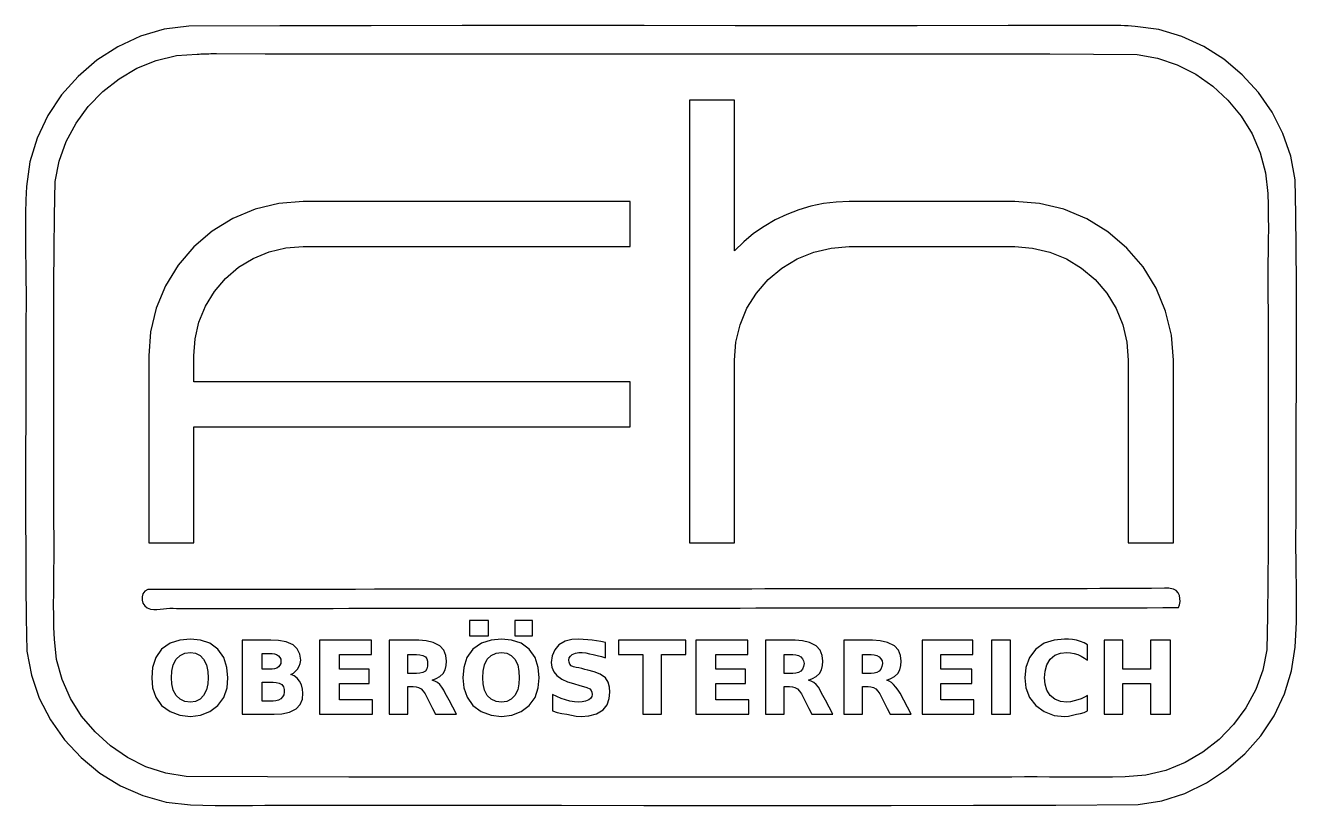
# Model space of a CAD drawing. Extents: x -17.7 to 15.5, y 6.4 to 13.5.
# Drawn here: x -17.68 to -7.52, y 6.86 to 13.1 of the extents above; entities that cross this region are included whole.
import ezdxf

# ---------------------------------------------------------------- set-up
doc = ezdxf.new("R2010")
doc.units = 0
doc.layers.add('Layer_1', color=7, linetype='CONTINUOUS')

msp = doc.modelspace()

# ---------------------------------------------------------------- linework, layer by layer
at = {"layer": 'Layer_1', "color": 7}
for points in [[(-9.096542, 13.095449), (-9.824093, 13.094153), (-10.551618, 13.093542), (-11.279119, 13.09345), (-12.006598, 13.093635), (-12.734058, 13.093959), (-13.461617, 13.094236), (-14.189119, 13.094271), (-14.916576, 13.093854), (-15.644098, 13.092845), (-16.37162, 13.091036), (-16.568599, 13.064964), (-16.759235, 13.008954), (-16.939752, 12.925683), (-17.106851, 12.818032), (-17.257743, 12.688683), (-17.38976, 12.540049), (-17.499921, 12.374675), (-17.585159, 12.195172), (-17.642228, 12.004836), (-17.66826, 11.807802), (-17.673732, 11.70205), (-17.676841, 11.596188), (-17.678068, 11.490324), (-17.677883, 11.384363), (-17.676809, 11.278481), (-17.67531, 11.172582), (-17.67387, 11.066647), (-17.672977, 10.960743), (-17.673116, 10.854814), (-17.674773, 10.748909), (-17.674495, 10.483496), (-17.674865, 10.218069), (-17.675559, 9.952638), (-17.676314, 9.687264), (-17.676841, 9.421881), (-17.676863, 9.156496), (-17.676095, 8.891047), (-17.674248, 8.625691), (-17.671041, 8.360272), (-17.666193, 8.094896), (-17.630675, 7.903632), (-17.567011, 7.719838), (-17.477822, 7.546959), (-17.365791, 7.387834), (-17.233553, 7.245093), (-17.0835, 7.121181), (-16.918113, 7.018757), (-16.739934, 6.940553), (-16.552227, 6.889464), (-16.358906, 6.86797), (-16.259956, 6.863985), (-16.160918, 6.86187), (-16.061889, 6.861223), (-15.962864, 6.861639), (-15.863822, 6.862694), (-15.764767, 6.863985), (-15.66568, 6.86511), (-15.566621, 6.865656), (-15.467536, 6.865193), (-15.368466, 6.863351), (-14.710237, 6.863902), (-14.052024, 6.863902), (-13.393827, 6.863578), (-12.735648, 6.863092), (-12.077487, 6.862675), (-11.41934, 6.862536), (-10.761126, 6.86286), (-10.102962, 6.863888), (-9.44475, 6.865813), (-8.786556, 6.868839), (-8.596571, 6.899731), (-8.413175, 6.958262), (-8.239831, 7.041951), (-8.07934, 7.148269), (-7.934203, 7.27486), (-7.806995, 7.419399), (-7.700327, 7.579632), (-7.61696, 7.753196), (-7.559852, 7.936969), (-7.531543, 8.127389), (-7.525348, 8.226432), (-7.521803, 8.325648), (-7.520364, 8.424916), (-7.520503, 8.524172), (-7.521627, 8.623433), (-7.52321, 8.722626), (-7.5247, 8.821854), (-7.525552, 8.92105), (-7.525228, 9.020263), (-7.52315, 9.119445), (-7.523788, 9.393732), (-7.52365, 9.668032), (-7.523034, 9.942337), (-7.522266, 10.216582), (-7.52166, 10.490837), (-7.521521, 10.765095), (-7.522196, 11.039418), (-7.523983, 11.313698), (-7.527204, 11.587968), (-7.532171, 11.862195), (-7.566899, 12.050564), (-7.629013, 12.231786), (-7.715986, 12.402492), (-7.825189, 12.559904), (-7.954147, 12.701617), (-8.100487, 12.825241), (-8.261963, 12.928368), (-8.436035, 13.00833), (-8.619863, 13.062455), (-8.809664, 13.088249), (-8.838333, 13.090304), (-8.866982, 13.091984), (-8.895653, 13.093321), (-8.92438, 13.094344), (-8.953039, 13.095079), (-8.981767, 13.095556), (-9.010465, 13.095788), (-9.039137, 13.095825), (-9.06785, 13.095687), (-9.09656, 13.095409), (-9.09656, 13.095409), (-9.09656, 13.095409), (-9.09656, 13.095409), (-9.09656, 13.095409), (-9.09656, 13.095409), (-9.09656, 13.095409), (-9.09656, 13.095409), (-9.09656, 13.095409), (-9.09656, 13.095409), (-9.09656, 13.095409)], [(-16.15, 12.870985), (-15.76354, 12.869485), (-15.377085, 12.868611), (-14.990638, 12.868241), (-14.604198, 12.868251), (-14.217763, 12.868529), (-13.831276, 12.868945), (-13.444817, 12.869362), (-13.058382, 12.86964), (-12.671915, 12.869686), (-12.285451, 12.869408), (-11.936301, 12.86882), (-11.587153, 12.868728), (-11.238009, 12.868959), (-10.888873, 12.869283), (-10.539747, 12.869515), (-10.190579, 12.86948), (-9.841447, 12.868971), (-9.492349, 12.867791), (-9.143236, 12.865741), (-8.794145, 12.862631), (-8.630962, 12.834154), (-8.474047, 12.781129), (-8.326403, 12.705922), (-8.19063, 12.611026), (-8.068869, 12.498686), (-7.963284, 12.370999), (-7.876216, 12.230089), (-7.810137, 12.078184), (-7.767646, 11.918051), (-7.751044, 11.75328), (-7.747934, 11.660272), (-7.746379, 11.567241), (-7.746055, 11.474168), (-7.746564, 11.381106), (-7.747582, 11.287963), (-7.748758, 11.194892), (-7.749743, 11.101792), (-7.750206, 11.008717), (-7.749743, 10.915614), (-7.748063, 10.822521), (-7.748614, 10.550917), (-7.748429, 10.27932), (-7.747809, 10.007732), (-7.747055, 9.736152), (-7.746476, 9.46453), (-7.746384, 9.192891), (-7.747069, 8.921258), (-7.748846, 8.649602), (-7.752016, 8.378028), (-7.756889, 8.106465), (-7.789412, 7.94415), (-7.846273, 7.788673), (-7.925035, 7.642976), (-8.023146, 7.50959), (-8.138316, 7.390599), (-8.268362, 7.288134), (-8.411239, 7.204387), (-8.564571, 7.141844), (-8.72549, 7.103018), (-8.890457, 7.09008), (-8.990965, 7.08821), (-9.091483, 7.08734), (-9.192036, 7.087247), (-9.29257, 7.087664), (-9.393186, 7.088386), (-9.493722, 7.089168), (-9.59429, 7.089779), (-9.694833, 7.089964), (-9.795412, 7.089501), (-9.895988, 7.088178), (-10.545821, 7.088705), (-11.19564, 7.088675), (-11.845444, 7.088305), (-12.49523, 7.087791), (-13.144999, 7.087375), (-13.794752, 7.087236), (-14.444571, 7.08756), (-15.094338, 7.088606), (-15.744148, 7.090563), (-16.393939, 7.093645), (-16.557299, 7.120274), (-16.714612, 7.171651), (-16.862787, 7.245361), (-16.999306, 7.338932), (-17.121962, 7.450067), (-17.228642, 7.576711), (-17.316975, 7.716739), (-17.384437, 7.867863), (-17.428435, 8.027411), (-17.44659, 8.191853), (-17.450302, 8.283492), (-17.452204, 8.375212), (-17.452699, 8.466922), (-17.452185, 8.558628), (-17.451066, 8.650416), (-17.449742, 8.742135), (-17.448617, 8.833884), (-17.44809, 8.925606), (-17.448562, 9.017352), (-17.450432, 9.109084), (-17.449802, 9.38313), (-17.449941, 9.657194), (-17.45057, 9.931265), (-17.451352, 10.205278), (-17.451963, 10.4793), (-17.452102, 10.753323), (-17.451422, 11.027409), (-17.449617, 11.301396), (-17.446368, 11.575443), (-17.441356, 11.849438), (-17.408954, 12.012028), (-17.352173, 12.167894), (-17.273496, 12.313887), (-17.175379, 12.4476), (-17.060097, 12.566884), (-16.929832, 12.669543), (-16.786684, 12.753314), (-16.633032, 12.815701), (-16.471703, 12.854189), (-16.306387, 12.866595), (-16.290744, 12.867432), (-16.275085, 12.868149), (-16.259458, 12.868756), (-16.243859, 12.869265), (-16.228192, 12.869681), (-16.212543, 12.870051), (-16.196912, 12.870329), (-16.181248, 12.870561), (-16.165628, 12.870746), (-16.150006, 12.870931), (-16.150007, 12.870931), (-16.150007, 12.870931), (-16.150007, 12.870931), (-16.150007, 12.870931), (-16.150007, 12.870931), (-16.150007, 12.870931), (-16.150007, 12.870931), (-16.150007, 12.870931), (-16.150007, 12.870931), (-16.150007, 12.870931)], [(-12.372397, 12.497749), (-12.372397, 12.144081), (-12.372397, 11.790391), (-12.372397, 11.43671), (-12.372397, 11.083051), (-12.372397, 10.72935), (-12.372397, 10.375729), (-12.372397, 10.022037), (-12.372397, 9.668397), (-12.372397, 9.314734), (-12.372397, 8.961095), (-12.336377, 8.961095), (-12.300377, 8.961095), (-12.264389, 8.961095), (-12.228382, 8.961095), (-12.19239, 8.961095), (-12.15632, 8.961095), (-12.120249, 8.961095), (-12.084244, 8.961095), (-12.048198, 8.961095), (-12.012203, 8.961095), (-12.012203, 9.107124), (-12.012203, 9.253163), (-12.012203, 9.399154), (-12.012203, 9.545203), (-12.012203, 9.691249), (-12.012203, 9.837294), (-12.012203, 9.983277), (-12.012203, 10.129267), (-12.012203, 10.275327), (-12.012203, 10.421381), (-12.001089, 10.56406), (-11.967646, 10.703142), (-11.912454, 10.83512), (-11.836911, 10.956696), (-11.743156, 11.064759), (-11.633578, 11.156819), (-11.51097, 11.230643), (-11.378351, 11.28446), (-11.23898, 11.317041), (-11.096335, 11.327869), (-10.963925, 11.327869), (-10.831507, 11.327869), (-10.699132, 11.327869), (-10.566705, 11.327869), (-10.434281, 11.327869), (-10.301856, 11.327869), (-10.169489, 11.327869), (-10.037115, 11.327869), (-9.904678, 11.327869), (-9.772247, 11.327869), (-9.630176, 11.317094), (-9.491417, 11.284554), (-9.359517, 11.23065), (-9.237831, 11.1566), (-9.129353, 11.064193), (-9.036859, 10.955771), (-8.962705, 10.83408), (-8.908743, 10.702199), (-8.876177, 10.563504), (-8.865384, 10.421381), (-8.865384, 10.275351), (-8.865384, 10.129312), (-8.865384, 9.983322), (-8.865384, 9.837272), (-8.865384, 9.691227), (-8.865384, 9.545181), (-8.865384, 9.399199), (-8.865384, 9.253208), (-8.865384, 9.107148), (-8.865384, 8.961095), (-8.829364, 8.961095), (-8.793364, 8.961095), (-8.757376, 8.961095), (-8.721369, 8.961095), (-8.685377, 8.961095), (-8.649307, 8.961095), (-8.613236, 8.961095), (-8.577231, 8.961095), (-8.541185, 8.961095), (-8.50519, 8.961095), (-8.50519, 9.107124), (-8.50519, 9.253163), (-8.50519, 9.399154), (-8.50519, 9.545203), (-8.50519, 9.691249), (-8.50519, 9.837294), (-8.50519, 9.983277), (-8.50519, 10.129267), (-8.50519, 10.275327), (-8.50519, 10.421381), (-8.520673, 10.619601), (-8.567075, 10.812877), (-8.643375, 10.996421), (-8.747499, 11.165706), (-8.876741, 11.316763), (-9.02786, 11.445936), (-9.197211, 11.549999), (-9.380774, 11.626234), (-9.574041, 11.672593), (-9.772247, 11.688063), (-9.904657, 11.688063), (-10.037075, 11.688063), (-10.169449, 11.688063), (-10.301877, 11.688063), (-10.434301, 11.688063), (-10.566725, 11.688063), (-10.699092, 11.688063), (-10.831466, 11.688063), (-10.963903, 11.688063), (-11.096335, 11.688063), (-11.198652, 11.683972), (-11.300289, 11.671656), (-11.400637, 11.651119), (-11.498955, 11.622479), (-11.594576, 11.585942), (-11.686975, 11.541731), (-11.775429, 11.490231), (-11.859468, 11.431768), (-11.938594, 11.366717), (-12.012203, 11.295602), (-12.012203, 11.415818), (-12.012203, 11.536041), (-12.012203, 11.656297), (-12.012203, 11.776525), (-12.012203, 11.896746), (-12.012203, 12.016966), (-12.012203, 12.137132), (-12.012203, 12.257303), (-12.012203, 12.377529), (-12.012203, 12.497749), (-12.048222, 12.497749), (-12.084222, 12.497749), (-12.120211, 12.497749), (-12.156217, 12.497749), (-12.192209, 12.497749), (-12.228279, 12.497749), (-12.26435, 12.497749), (-12.300355, 12.497749), (-12.336401, 12.497749), (-12.372397, 12.497749), (-12.372397, 12.497749), (-12.372397, 12.497749), (-12.372397, 12.497749), (-12.372397, 12.497749), (-12.372397, 12.497749), (-12.372397, 12.497749), (-12.372397, 12.497749), (-12.372397, 12.497749), (-12.372397, 12.497749), (-12.372397, 12.497749)], [(-15.459933, 11.688063), (-15.652866, 11.673), (-15.841009, 11.627858), (-16.019656, 11.553649), (-16.184491, 11.452348), (-16.331589, 11.326601), (-16.457388, 11.179561), (-16.558741, 11.014771), (-16.632996, 10.836141), (-16.678153, 10.648055), (-16.693223, 10.455149), (-16.693223, 10.305742), (-16.693223, 10.156327), (-16.693223, 10.00696), (-16.693223, 9.857533), (-16.693223, 9.708111), (-16.693223, 9.558688), (-16.693223, 9.409329), (-16.693223, 9.259963), (-16.693223, 9.110526), (-16.693223, 8.961095), (-16.657203, 8.961095), (-16.621203, 8.961095), (-16.585215, 8.961095), (-16.549208, 8.961095), (-16.513216, 8.961095), (-16.477146, 8.961095), (-16.441075, 8.961095), (-16.40507, 8.961095), (-16.369025, 8.961095), (-16.333029, 8.961095), (-16.333029, 9.053695), (-16.333029, 9.146302), (-16.333029, 9.238933), (-16.333029, 9.33149), (-16.333029, 9.424101), (-16.333029, 9.516712), (-16.333029, 9.609282), (-16.333029, 9.701858), (-16.333029, 9.794477), (-16.333029, 9.887093), (-15.984276, 9.887093), (-15.635502, 9.887093), (-15.286737, 9.887093), (-14.937992, 9.887093), (-14.589207, 9.887093), (-14.240501, 9.887093), (-13.891724, 9.887093), (-13.542998, 9.887093), (-13.194251, 9.887093), (-12.845526, 9.887093), (-12.845526, 9.923113), (-12.845526, 9.959113), (-12.845526, 9.995101), (-12.845526, 10.031107), (-12.845526, 10.0671), (-12.845526, 10.10317), (-12.845526, 10.13924), (-12.845526, 10.175245), (-12.845526, 10.211291), (-12.845526, 10.247287), (-13.194278, 10.247287), (-13.543053, 10.247287), (-13.891819, 10.247287), (-14.240563, 10.247287), (-14.589348, 10.247287), (-14.938054, 10.247287), (-15.286831, 10.247287), (-15.635556, 10.247287), (-15.984304, 10.247287), (-16.333029, 10.247287), (-16.333029, 10.268073), (-16.333029, 10.288898), (-16.333029, 10.309717), (-16.333029, 10.33049), (-16.333029, 10.351251), (-16.333029, 10.372054), (-16.333029, 10.392854), (-16.333029, 10.41366), (-16.333029, 10.434421), (-16.333029, 10.455149), (-16.322649, 10.591952), (-16.291304, 10.725537), (-16.239349, 10.852551), (-16.16795, 10.969733), (-16.078941, 11.074068), (-15.974519, 11.163014), (-15.857325, 11.234313), (-15.730329, 11.286191), (-15.596777, 11.317494), (-15.459933, 11.327869), (-15.198491, 11.327869), (-14.937032, 11.327869), (-14.67558, 11.327869), (-14.414106, 11.327869), (-14.152643, 11.327869), (-13.891182, 11.327869), (-13.62974, 11.327869), (-13.368338, 11.327869), (-13.106922, 11.327869), (-12.845526, 11.327869), (-12.845526, 11.363888), (-12.845526, 11.399889), (-12.845526, 11.435877), (-12.845526, 11.471883), (-12.845526, 11.507875), (-12.845526, 11.543945), (-12.845526, 11.580016), (-12.845526, 11.616021), (-12.845526, 11.652067), (-12.845526, 11.688063), (-13.106969, 11.688063), (-13.368427, 11.688063), (-13.62988, 11.688063), (-13.891353, 11.688063), (-14.152817, 11.688063), (-14.414278, 11.688063), (-14.67572, 11.688063), (-14.937121, 11.688063), (-15.198537, 11.688063), (-15.459933, 11.688063), (-15.459933, 11.688063), (-15.459933, 11.688063), (-15.459933, 11.688063), (-15.459933, 11.688063), (-15.459933, 11.688063), (-15.459933, 11.688063), (-15.459933, 11.688063), (-15.459933, 11.688063), (-15.459933, 11.688063), (-15.459933, 11.688063)], [(-14.12875, 8.340694), (-14.12875, 8.29958), (-14.12875, 8.258578), (-14.12875, 8.217222), (-14.078825, 8.217222), (-14.029037, 8.217222), (-13.978819, 8.217222), (-13.978819, 8.258336), (-13.978819, 8.299338), (-13.978819, 8.340694), (-14.028744, 8.340694), (-14.078532, 8.340694), (-14.12875, 8.340694), (-14.12875, 8.340694), (-14.12875, 8.340694), (-14.12875, 8.340694)], [(-13.767153, 8.340694), (-13.767153, 8.29958), (-13.767153, 8.258578), (-13.767153, 8.217222), (-13.720165, 8.217222), (-13.673306, 8.217222), (-13.626042, 8.217222), (-13.626042, 8.258336), (-13.626042, 8.299338), (-13.626042, 8.340694), (-13.67303, 8.340694), (-13.719889, 8.340694), (-13.767153, 8.340694), (-13.767153, 8.340694), (-13.767153, 8.340694), (-13.767153, 8.340694)], [(-16.360069, 8.190764), (-16.442882, 8.183595), (-16.521793, 8.158665), (-16.589375, 8.111389), (-16.636607, 8.043553), (-16.661601, 7.96465), (-16.66875, 7.882083), (-16.661755, 7.802378), (-16.636447, 7.726583), (-16.589375, 7.661597), (-16.522231, 7.611978), (-16.443654, 7.582729), (-16.360069, 7.573403), (-16.279544, 7.582437), (-16.204063, 7.61194), (-16.139584, 7.661597), (-16.09275, 7.726113), (-16.067268, 7.80205), (-16.060208, 7.882083), (-16.067388, 7.964813), (-16.092439, 8.043735), (-16.139584, 8.111389), (-16.203996, 8.158457), (-16.280169, 8.183806), (-16.360069, 8.190764), (-16.360069, 8.190764), (-16.360069, 8.190764), (-16.360069, 8.190764)], [(-15.945558, 8.181941), (-15.945558, 7.985178), (-15.945558, 7.787947), (-15.945558, 7.591038), (-15.860393, 7.591038), (-15.775024, 7.591038), (-15.689795, 7.591038), (-15.628444, 7.594712), (-15.568521, 7.607829), (-15.513406, 7.635134), (-15.481279, 7.668885), (-15.464598, 7.712219), (-15.460489, 7.758606), (-15.463006, 7.792452), (-15.471368, 7.825399), (-15.486946, 7.85562), (-15.506103, 7.878774), (-15.529934, 7.897036), (-15.557502, 7.908537), (-15.536587, 7.919052), (-15.518825, 7.934203), (-15.504585, 7.952634), (-15.491371, 7.974249), (-15.481662, 7.997764), (-15.478126, 8.02319), (-15.48483, 8.070504), (-15.505538, 8.113192), (-15.539862, 8.146662), (-15.595804, 8.170229), (-15.655583, 8.179626), (-15.716251, 8.18194), (-15.792606, 8.18194), (-15.869144, 8.18194), (-15.945556, 8.18194), (-15.945556, 8.18194), (-15.945556, 8.18194), (-15.945556, 8.18194)], [(-15.328195, 8.18194), (-15.328195, 7.985178), (-15.328195, 7.787947), (-15.328195, 7.591037), (-15.187232, 7.591037), (-15.045932, 7.591037), (-14.904862, 7.591037), (-14.904862, 7.629215), (-14.904862, 7.667288), (-14.904862, 7.70569), (-14.992964, 7.70569), (-15.081277, 7.70569), (-15.169445, 7.70569), (-15.169445, 7.749741), (-15.169445, 7.793672), (-15.169445, 7.837982), (-15.090153, 7.837982), (-15.010672, 7.837982), (-14.93132, 7.837982), (-14.93132, 7.876159), (-14.93132, 7.914233), (-14.93132, 7.952635), (-15.010613, 7.952635), (-15.090094, 7.952635), (-15.169445, 7.952635), (-15.169445, 7.990812), (-15.169445, 8.028886), (-15.169445, 8.067287), (-15.084279, 8.067287), (-14.998911, 8.067287), (-14.913682, 8.067287), (-14.913682, 8.105465), (-14.913682, 8.143538), (-14.913682, 8.18194), (-15.051708, 8.18194), (-15.190065, 8.18194), (-15.328195, 8.18194), (-15.328195, 8.18194), (-15.328195, 8.18194), (-15.328195, 8.18194)], [(-14.77257, 8.18194), (-14.77257, 7.985178), (-14.77257, 7.787947), (-14.77257, 7.591037), (-14.722646, 7.591037), (-14.672858, 7.591037), (-14.62264, 7.591037), (-14.62264, 7.664456), (-14.62264, 7.73805), (-14.62264, 7.811523), (-14.607711, 7.811523), (-14.59286, 7.811523), (-14.578542, 7.811523), (-14.556732, 7.809705), (-14.535963, 7.804098), (-14.516806, 7.793883), (-14.499033, 7.776082), (-14.484804, 7.754805), (-14.472709, 7.732147), (-14.449215, 7.685159), (-14.425785, 7.6383), (-14.402154, 7.591036), (-14.346356, 7.591036), (-14.29071, 7.591036), (-14.234584, 7.591036), (-14.263952, 7.646834), (-14.293239, 7.702479), (-14.322779, 7.758605), (-14.335476, 7.783592), (-14.349378, 7.807473), (-14.366876, 7.829161), (-14.385204, 7.844544), (-14.406107, 7.856538), (-14.428612, 7.864439), (-14.39586, 7.876576), (-14.365631, 7.893348), (-14.340417, 7.917355), (-14.324206, 7.947338), (-14.316157, 7.980356), (-14.313959, 8.014369), (-14.318406, 8.060586), (-14.335314, 8.10418), (-14.366878, 8.137841), (-14.418813, 8.164578), (-14.47603, 8.178136), (-14.534447, 8.18194), (-14.61374, 8.18194), (-14.693221, 8.18194), (-14.772572, 8.18194), (-14.772572, 8.18194), (-14.772572, 8.18194), (-14.772572, 8.18194)], [(-13.872986, 8.190764), (-13.955799, 8.183595), (-14.03471, 8.158665), (-14.102292, 8.111389), (-14.149524, 8.043553), (-14.174518, 7.96465), (-14.181667, 7.882083), (-14.174671, 7.802378), (-14.149364, 7.726583), (-14.102292, 7.661597), (-14.035147, 7.611978), (-13.956571, 7.582729), (-13.872986, 7.573403), (-13.792461, 7.582437), (-13.71698, 7.61194), (-13.6525, 7.661597), (-13.605667, 7.726113), (-13.580184, 7.80205), (-13.573125, 7.882083), (-13.580305, 7.964813), (-13.605356, 8.043735), (-13.6525, 8.111389), (-13.716913, 8.158457), (-13.793087, 8.183806), (-13.872986, 8.190764), (-13.872986, 8.190764), (-13.872986, 8.190764), (-13.872986, 8.190764)], [(-13.255625, 8.190764), (-13.311537, 8.18758), (-13.365951, 8.174658), (-13.414375, 8.146667), (-13.448771, 8.106713), (-13.469388, 8.058254), (-13.476111, 8.005556), (-13.471594, 7.966659), (-13.456375, 7.930391), (-13.432014, 7.899722), (-13.392257, 7.87055), (-13.347293, 7.851011), (-13.299723, 7.837986), (-13.282102, 7.832113), (-13.26453, 7.826255), (-13.246806, 7.820348), (-13.219387, 7.813893), (-13.192484, 7.806068), (-13.167431, 7.793889), (-13.157034, 7.781365), (-13.151452, 7.76627), (-13.149791, 7.749792), (-13.152628, 7.731916), (-13.162182, 7.716781), (-13.176251, 7.705695), (-13.201541, 7.694894), (-13.228435, 7.689611), (-13.255626, 7.688056), (-13.291272, 7.690597), (-13.326895, 7.696952), (-13.361459, 7.705697), (-13.398003, 7.717957), (-13.432914, 7.732667), (-13.467292, 7.749794), (-13.467292, 7.705742), (-13.467292, 7.661812), (-13.467292, 7.617502), (-13.429772, 7.606152), (-13.39106, 7.598018), (-13.35264, 7.591044), (-13.314611, 7.583332), (-13.276665, 7.57649), (-13.237987, 7.573404), (-13.175895, 7.578199), (-13.115403, 7.594818), (-13.061598, 7.62632), (-13.028563, 7.666332), (-13.012522, 7.715659), (-13.008681, 7.767431), (-13.011004, 7.808605), (-13.021149, 7.848376), (-13.043957, 7.882084), (-13.086464, 7.911548), (-13.13458, 7.930965), (-13.185068, 7.94382), (-13.208562, 7.949694), (-13.231992, 7.955551), (-13.255624, 7.961459), (-13.276638, 7.965665), (-13.297519, 7.970414), (-13.31736, 7.979099), (-13.327523, 7.99179), (-13.333116, 8.007169), (-13.335, 8.023197), (-13.332376, 8.040767), (-13.32314, 8.056107), (-13.308542, 8.067294), (-13.283112, 8.077974), (-13.256267, 8.083382), (-13.229167, 8.084933), (-13.199378, 8.081703), (-13.170191, 8.074819), (-13.140973, 8.067293), (-13.108295, 8.060158), (-13.075666, 8.052218), (-13.043958, 8.040835), (-13.043958, 8.081949), (-13.043958, 8.122951), (-13.043958, 8.164307), (-13.078695, 8.171922), (-13.114016, 8.177269), (-13.149792, 8.181946), (-13.184708, 8.186403), (-13.219977, 8.189503), (-13.255625, 8.190762), (-13.255625, 8.190762), (-13.255625, 8.190762), (-13.255625, 8.190762)], [(-12.938128, 8.18194), (-12.938128, 8.143763), (-12.938128, 8.105689), (-12.938128, 8.067287), (-12.87352, 8.067287), (-12.809088, 8.067287), (-12.7441, 8.067287), (-12.7441, 7.908703), (-12.7441, 7.749741), (-12.7441, 7.591037), (-12.694176, 7.591037), (-12.644387, 7.591037), (-12.59417, 7.591037), (-12.59417, 7.749622), (-12.59417, 7.908584), (-12.59417, 8.067287), (-12.529561, 8.067287), (-12.46513, 8.067287), (-12.400142, 8.067287), (-12.400142, 8.105465), (-12.400142, 8.143538), (-12.400142, 8.18194), (-12.579283, 8.18194), (-12.758852, 8.18194), (-12.938128, 8.18194), (-12.938128, 8.18194), (-12.938128, 8.18194), (-12.938128, 8.18194)], [(-12.320767, 8.18194), (-12.320767, 7.985178), (-12.320767, 7.787947), (-12.320767, 7.591037), (-12.179803, 7.591037), (-12.038503, 7.591037), (-11.897434, 7.591037), (-11.897434, 7.629215), (-11.897434, 7.667288), (-11.897434, 7.70569), (-11.985536, 7.70569), (-12.073848, 7.70569), (-12.162017, 7.70569), (-12.162017, 7.749741), (-12.162017, 7.793672), (-12.162017, 7.837982), (-12.082725, 7.837982), (-12.003244, 7.837982), (-11.923892, 7.837982), (-11.923892, 7.876159), (-11.923892, 7.914233), (-11.923892, 7.952635), (-12.003184, 7.952635), (-12.082665, 7.952635), (-12.162017, 7.952635), (-12.162017, 7.990812), (-12.162017, 8.028886), (-12.162017, 8.067287), (-12.076851, 8.067287), (-11.991483, 8.067287), (-11.906253, 8.067287), (-11.906253, 8.105465), (-11.906253, 8.143538), (-11.906253, 8.18194), (-12.04428, 8.18194), (-12.182636, 8.18194), (-12.320767, 8.18194), (-12.320767, 8.18194), (-12.320767, 8.18194), (-12.320767, 8.18194)], [(-11.765142, 8.18194), (-11.765142, 7.985178), (-11.765142, 7.787947), (-11.765142, 7.591037), (-11.715217, 7.591037), (-11.665429, 7.591037), (-11.615212, 7.591037), (-11.615212, 7.664456), (-11.615212, 7.73805), (-11.615212, 7.811523), (-11.600282, 7.811523), (-11.585431, 7.811523), (-11.571114, 7.811523), (-11.549304, 7.809705), (-11.528535, 7.804098), (-11.509378, 7.793883), (-11.491604, 7.776082), (-11.477375, 7.754805), (-11.46528, 7.732147), (-11.441786, 7.685159), (-11.418357, 7.6383), (-11.394725, 7.591036), (-11.338927, 7.591036), (-11.283281, 7.591036), (-11.227155, 7.591036), (-11.256523, 7.646834), (-11.28581, 7.702479), (-11.31535, 7.758605), (-11.328048, 7.783592), (-11.341949, 7.807473), (-11.359447, 7.829161), (-11.377775, 7.844544), (-11.398678, 7.856538), (-11.421183, 7.864439), (-11.388431, 7.876576), (-11.358203, 7.893348), (-11.332989, 7.917355), (-11.316777, 7.947338), (-11.308728, 7.980356), (-11.30653, 8.014369), (-11.310973, 8.060586), (-11.327881, 8.10418), (-11.359445, 8.137841), (-11.41138, 8.164578), (-11.468597, 8.178136), (-11.527015, 8.18194), (-11.606307, 8.18194), (-11.685788, 8.18194), (-11.76514, 8.18194), (-11.76514, 8.18194), (-11.76514, 8.18194), (-11.76514, 8.18194)], [(-11.138959, 8.18194), (-11.138959, 7.985178), (-11.138959, 7.787947), (-11.138959, 7.591037), (-11.089034, 7.591037), (-11.039246, 7.591037), (-10.989028, 7.591037), (-10.989028, 7.664456), (-10.989028, 7.73805), (-10.989028, 7.811523), (-10.974099, 7.811523), (-10.959248, 7.811523), (-10.944931, 7.811523), (-10.923121, 7.809705), (-10.902352, 7.804098), (-10.883195, 7.793883), (-10.865421, 7.776082), (-10.851192, 7.754805), (-10.839097, 7.732147), (-10.815604, 7.685159), (-10.792174, 7.6383), (-10.768542, 7.591036), (-10.712744, 7.591036), (-10.657099, 7.591036), (-10.600972, 7.591036), (-10.63034, 7.646834), (-10.659627, 7.702479), (-10.689167, 7.758605), (-10.703901, 7.784225), (-10.721814, 7.807736), (-10.742084, 7.829161), (-10.757412, 7.843877), (-10.775082, 7.85662), (-10.795, 7.864439), (-10.762249, 7.876576), (-10.73202, 7.893348), (-10.706806, 7.917355), (-10.690595, 7.947338), (-10.682546, 7.980356), (-10.680348, 8.014369), (-10.68479, 8.060586), (-10.701698, 8.10418), (-10.733262, 8.137841), (-10.788282, 8.164578), (-10.848176, 8.177942), (-10.909651, 8.181941), (-10.986006, 8.181941), (-11.062544, 8.181941), (-11.138957, 8.181941), (-11.138957, 8.181941), (-11.138957, 8.181941), (-11.138957, 8.181941)], [(-10.512776, 8.181941), (-10.512776, 7.985178), (-10.512776, 7.787947), (-10.512776, 7.591038), (-10.374749, 7.591038), (-10.236393, 7.591038), (-10.098262, 7.591038), (-10.098262, 7.629216), (-10.098262, 7.667289), (-10.098262, 7.705691), (-10.186364, 7.705691), (-10.274677, 7.705691), (-10.362845, 7.705691), (-10.362845, 7.749742), (-10.362845, 7.793672), (-10.362845, 7.837982), (-10.280616, 7.837982), (-10.198192, 7.837982), (-10.115901, 7.837982), (-10.115901, 7.87616), (-10.115901, 7.914233), (-10.115901, 7.952635), (-10.19813, 7.952635), (-10.280554, 7.952635), (-10.362845, 7.952635), (-10.362845, 7.990813), (-10.362845, 8.028886), (-10.362845, 8.067288), (-10.27768, 8.067288), (-10.192311, 8.067288), (-10.107081, 8.067288), (-10.107081, 8.105466), (-10.107081, 8.143539), (-10.107081, 8.181941), (-10.242172, 8.181941), (-10.377584, 8.181941), (-10.512776, 8.181941), (-10.512776, 8.181941), (-10.512776, 8.181941), (-10.512776, 8.181941)], [(-9.957151, 8.181941), (-9.957151, 7.985178), (-9.957151, 7.787947), (-9.957151, 7.591038), (-9.907226, 7.591038), (-9.857438, 7.591038), (-9.80722, 7.591038), (-9.80722, 7.7878), (-9.80722, 7.985031), (-9.80722, 8.181941), (-9.857145, 8.181941), (-9.906933, 8.181941), (-9.957151, 8.181941), (-9.957151, 8.181941), (-9.957151, 8.181941), (-9.957151, 8.181941)], [(-9.37507, 8.190762), (-9.457862, 8.183928), (-9.536904, 8.158664), (-9.604375, 8.111387), (-9.654953, 8.044661), (-9.683768, 7.965866), (-9.69257, 7.882081), (-9.683933, 7.801216), (-9.65459, 7.725361), (-9.604375, 7.661595), (-9.537022, 7.611966), (-9.458575, 7.582384), (-9.37507, 7.573401), (-9.342508, 7.576247), (-9.310129, 7.582995), (-9.278056, 7.59104), (-9.248028, 7.597931), (-9.218479, 7.605807), (-9.189861, 7.617499), (-9.189861, 7.658613), (-9.189861, 7.699615), (-9.189861, 7.740971), (-9.214649, 7.726359), (-9.241618, 7.714945), (-9.269237, 7.705693), (-9.297789, 7.697066), (-9.327286, 7.690611), (-9.357431, 7.688052), (-9.405951, 7.693302), (-9.451729, 7.71065), (-9.489722, 7.740969), (-9.516727, 7.78333), (-9.530285, 7.831907), (-9.533821, 7.88208), (-9.530169, 7.935033), (-9.51688, 7.986685), (-9.489725, 8.03201), (-9.45143, 8.062497), (-9.405814, 8.079709), (-9.357433, 8.084927), (-9.327641, 8.082424), (-9.298249, 8.076036), (-9.269239, 8.067287), (-9.241318, 8.055422), (-9.214992, 8.039978), (-9.189864, 8.02319), (-9.189864, 8.064304), (-9.189864, 8.105306), (-9.189864, 8.146662), (-9.218311, 8.16057), (-9.247855, 8.172713), (-9.278058, 8.18194), (-9.310002, 8.18759), (-9.342317, 8.190131), (-9.375072, 8.19076), (-9.375072, 8.19076), (-9.375072, 8.19076), (-9.375072, 8.19076)], [(-9.057568, 8.181941), (-9.057568, 7.985178), (-9.057568, 7.787947), (-9.057568, 7.591038), (-9.007643, 7.591038), (-8.957855, 7.591038), (-8.907637, 7.591038), (-8.907637, 7.673267), (-8.907637, 7.755692), (-8.907637, 7.837982), (-8.834218, 7.837982), (-8.760625, 7.837982), (-8.687151, 7.837982), (-8.687151, 7.755753), (-8.687151, 7.673328), (-8.687151, 7.591038), (-8.63429, 7.591038), (-8.581573, 7.591038), (-8.528401, 7.591038), (-8.528401, 7.7878), (-8.528401, 7.985031), (-8.528401, 8.181941), (-8.581262, 8.181941), (-8.633979, 8.181941), (-8.687151, 8.181941), (-8.687151, 8.105585), (-8.687151, 8.029048), (-8.687151, 7.952635), (-8.76057, 7.952635), (-8.834163, 7.952635), (-8.907637, 7.952635), (-8.907637, 8.02899), (-8.907637, 8.105528), (-8.907637, 8.181941), (-8.957561, 8.181941), (-9.00735, 8.181941), (-9.057568, 8.181941), (-9.057568, 8.181941), (-9.057568, 8.181941), (-9.057568, 8.181941)], [(-16.360068, 8.084927), (-16.319507, 8.079437), (-16.282966, 8.061212), (-16.254235, 8.03201), (-16.231642, 7.985364), (-16.221567, 7.933976), (-16.218957, 7.88208), (-16.221456, 7.833049), (-16.231603, 7.784956), (-16.254233, 7.740968), (-16.282915, 7.711801), (-16.319498, 7.693543), (-16.360066, 7.688052), (-16.403101, 7.693676), (-16.442675, 7.711158), (-16.474719, 7.740968), (-16.497312, 7.784845), (-16.507475, 7.832871), (-16.509997, 7.88208), (-16.507355, 7.934285), (-16.497291, 7.98544), (-16.474721, 8.03201), (-16.442828, 8.061722), (-16.403119, 8.079297), (-16.360069, 8.084927), (-16.360069, 8.084927), (-16.360069, 8.084927), (-16.360069, 8.084927)], [(-15.786805, 8.076107), (-15.760374, 8.076107), (-15.734016, 8.076107), (-15.70743, 8.076107), (-15.688397, 8.074469), (-15.670503, 8.06887), (-15.654514, 8.058469), (-15.643823, 8.04585), (-15.638243, 8.030389), (-15.636873, 8.014372), (-15.638308, 7.997911), (-15.644001, 7.982524), (-15.654514, 7.970275), (-15.670375, 7.960049), (-15.68875, 7.954256), (-15.707431, 7.952636), (-15.733862, 7.952636), (-15.76022, 7.952636), (-15.786806, 7.952636), (-15.786806, 7.993751), (-15.786806, 8.034753), (-15.786806, 8.076109), (-15.786806, 8.076109), (-15.786806, 8.076109), (-15.786806, 8.076109)], [(-14.622639, 8.067289), (-14.599145, 8.067289), (-14.575716, 8.067289), (-14.552084, 8.067289), (-14.527539, 8.065947), (-14.503291, 8.060943), (-14.481528, 8.049649), (-14.469627, 8.034549), (-14.464817, 8.015999), (-14.463892, 7.996732), (-14.464905, 7.974996), (-14.469533, 7.953296), (-14.481531, 7.934996), (-14.503509, 7.92352), (-14.527522, 7.918658), (-14.552087, 7.917357), (-14.575581, 7.917357), (-14.59901, 7.917357), (-14.622643, 7.917357), (-14.622643, 7.967282), (-14.622643, 8.01707), (-14.622643, 8.067288), (-14.622643, 8.067288), (-14.622643, 8.067288), (-14.622643, 8.067288)], [(-13.872985, 8.084927), (-13.832424, 8.079437), (-13.795883, 8.061212), (-13.767152, 8.03201), (-13.744559, 7.985364), (-13.734484, 7.933976), (-13.731874, 7.88208), (-13.734373, 7.833049), (-13.74452, 7.784956), (-13.76715, 7.740968), (-13.795832, 7.711801), (-13.832415, 7.693543), (-13.872983, 7.688052), (-13.916018, 7.693676), (-13.955592, 7.711158), (-13.987636, 7.740968), (-14.010229, 7.784845), (-14.020392, 7.832871), (-14.022914, 7.88208), (-14.020272, 7.934285), (-14.010208, 7.98544), (-13.987638, 8.03201), (-13.955745, 8.061722), (-13.916036, 8.079297), (-13.872986, 8.084927), (-13.872986, 8.084927), (-13.872986, 8.084927), (-13.872986, 8.084927)], [(-11.615212, 8.067288), (-11.591718, 8.067288), (-11.568288, 8.067288), (-11.544657, 8.067288), (-11.522877, 8.066094), (-11.501694, 8.061002), (-11.48292, 8.049648), (-11.468396, 8.034901), (-11.459212, 8.016817), (-11.456463, 7.996731), (-11.459471, 7.973867), (-11.468446, 7.952494), (-11.482921, 7.934995), (-11.501714, 7.923518), (-11.522733, 7.918527), (-11.544657, 7.917356), (-11.568151, 7.917356), (-11.591581, 7.917356), (-11.615213, 7.917356), (-11.615213, 7.967281), (-11.615213, 8.017069), (-11.615213, 8.067286), (-11.615213, 8.067286), (-11.615213, 8.067286), (-11.615213, 8.067286)], [(-10.989032, 8.067286), (-10.965538, 8.067286), (-10.942108, 8.067286), (-10.918476, 8.067286), (-10.896696, 8.066092), (-10.875514, 8.061), (-10.85674, 8.049646), (-10.842216, 8.0349), (-10.833031, 8.016816), (-10.830282, 7.996729), (-10.83329, 7.973866), (-10.842266, 7.952493), (-10.856741, 7.934993), (-10.875534, 7.923517), (-10.896552, 7.918525), (-10.918477, 7.917355), (-10.941971, 7.917355), (-10.9654, 7.917355), (-10.989032, 7.917355), (-10.989032, 7.967279), (-10.989032, 8.017067), (-10.989032, 8.067285), (-10.989032, 8.067285), (-10.989032, 8.067285), (-10.989032, 8.067285)], [(-15.78681, 7.846799), (-15.757443, 7.846799), (-15.728156, 7.846799), (-15.698616, 7.846799), (-15.674153, 7.845605), (-15.649784, 7.840696), (-15.62806, 7.829159), (-15.615746, 7.810809), (-15.611285, 7.789165), (-15.610419, 7.767423), (-15.613131, 7.747091), (-15.622452, 7.728981), (-15.636876, 7.714506), (-15.655478, 7.703068), (-15.676758, 7.697964), (-15.698612, 7.696867), (-15.727979, 7.696867), (-15.757266, 7.696867), (-15.786806, 7.696867), (-15.786806, 7.746792), (-15.786806, 7.79658), (-15.786806, 7.846798), (-15.786806, 7.846798), (-15.786806, 7.846798), (-15.786806, 7.846798)]]:
    msp.add_lwpolyline(points, dxfattribs=at)
msp.add_lwpolyline([(-8.576716, 8.597818), (-8.576716, 8.597816)], close=True, dxfattribs=at)
for points in [[(-16.698955, 8.58787), (-16.776345, 8.559298), (-16.754135, 8.444829), (-16.67906, 8.431092)], [(-11.87344, 8.59191), (-13.481945, 8.590563), (-15.09045, 8.589203), (-16.698955, 8.58787)], [(-8.576716, 8.597816), (-9.675397, 8.589548), (-10.77457, 8.594938), (-11.87344, 8.59191)], [(-8.529762, 8.596226), (-8.545298, 8.598517), (-8.561055, 8.5983), (-8.576716, 8.597818)], [(-8.464902, 8.443029), (-8.435078, 8.501428), (-8.4525, 8.593219), (-8.529762, 8.596226)], [(-16.67906, 8.431092), (-16.610256, 8.4206), (-16.541793, 8.447938), (-16.47095, 8.436371)], [(-16.47095, 8.436371), (-13.802267, 8.438583), (-11.133585, 8.440841), (-8.464902, 8.443029)]]:
    msp.add_open_spline(points, degree=3, dxfattribs=at)

doc.saveas('drawing.dxf')
